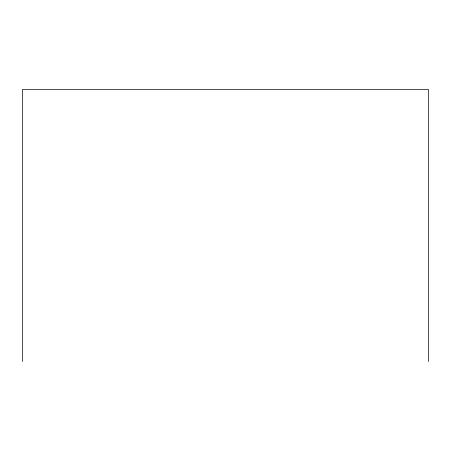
<?xml version="1.0" encoding="UTF-8"?>
<svg xmlns="http://www.w3.org/2000/svg" width="451" height="451" viewBox="0 0 451 451"><rect width="100%" height="100%" fill="white"/><g stroke="black" fill="none" stroke-linecap="round" stroke-linejoin="round"><path stroke-width="0.68" d="M428.45 361.544L428.45 89.456L22.55 89.456L22.55 361.544"/></g></svg>
